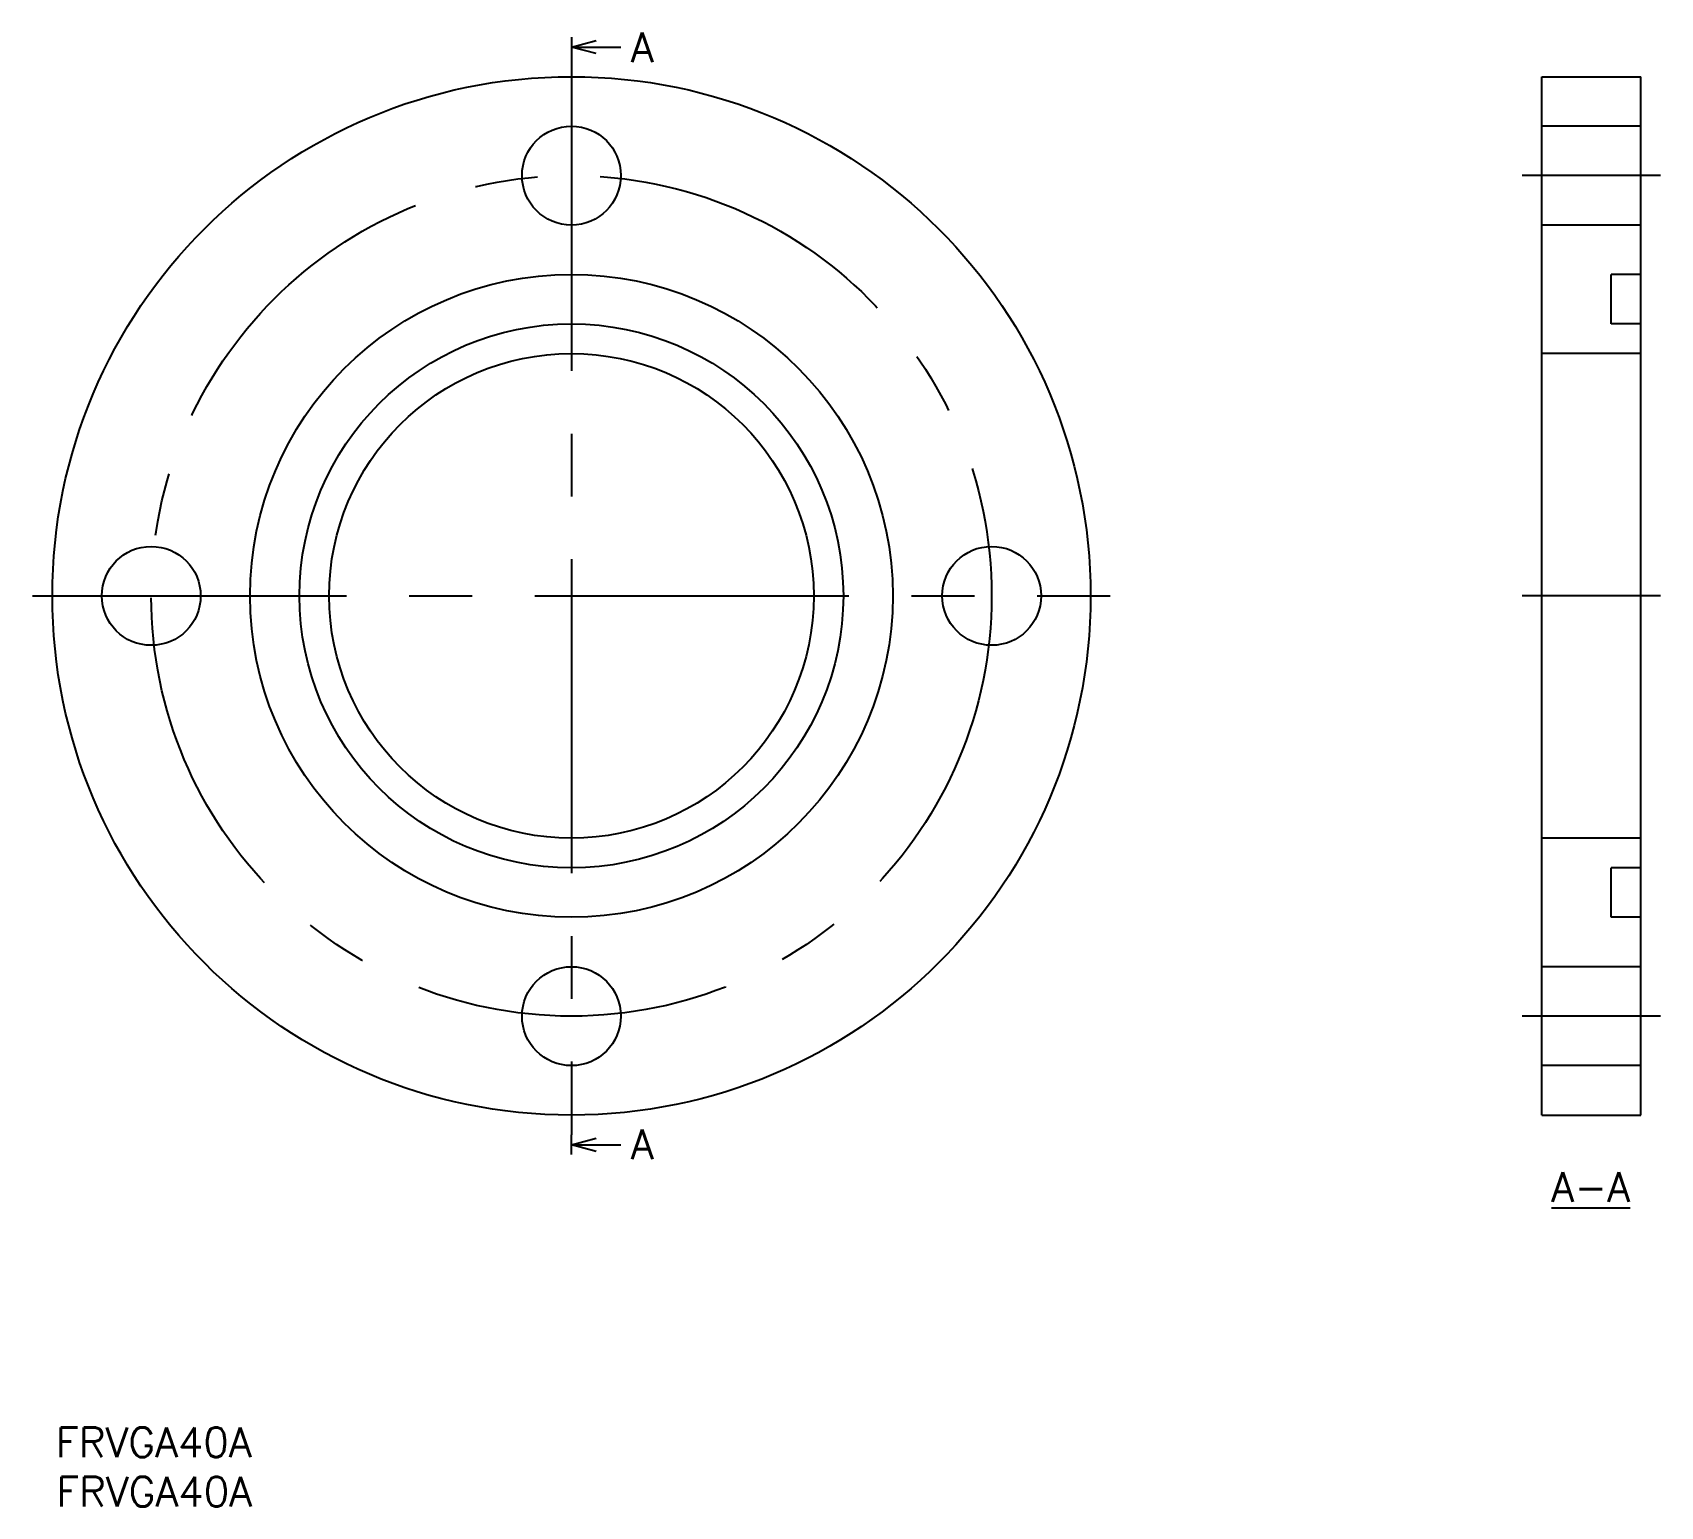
# Model space of a CAD drawing. Extents: x -153 to 12, y -92 to 57.
import ezdxf

# ---------------------------------------------------------------- set-up
doc = ezdxf.new("R2010")
doc.units = 0
doc.linetypes.add('CENTER', pattern=[50.8, 31.75, -6.35, 6.35, -6.35])
doc.layers.get('0').update_dxf_attribs({"linetype": 'CONTINUOUS'})
doc.layers.add('CENTER', color=1, linetype='CENTER')
doc.styles.get("Standard").update_dxf_attribs({"font": 'txt.shx', "height": 3, "bigfont": 'bigfont.shx'})

# ---------------------------------------------------------------- blocks, each defined once
blk = doc.blocks.new('*U2')
at = {"color": 7, "linetype": 'CONTINUOUS'}
blk.add_text('FRVGA40A', height=3, dxfattribs=at).set_placement((-150.28, -87.08))
blk = doc.blocks.new('*U3')
at = {"color": 7, "linetype": 'CONTINUOUS'}
blk.add_text('FRVGA40A', height=3, dxfattribs=at).set_placement((-150.24, -92.08))
blk = doc.blocks.new('*U4')
at = {"color": 137, "linetype": 'CONTINUOUS'}
blk.add_text('%%UA-A', height=3, dxfattribs=at).set_placement((0.97, -61.27))
blk = doc.blocks.new('_OPEN30')
at = {"color": 0, "linetype": 'BYBLOCK'}
for p, q in [((-1, 0.268), (0, 0)), ((0, 0), (-1, -0.268)), ((0, 0), (-1, 0))]:
    blk.add_line(p, q, dxfattribs=at)
blk = doc.blocks.new('*U5')
at = {"color": 7, "linetype": 'CONTINUOUS'}
blk.add_lwpolyline([(-95.64, 55.5), (-93.14, 55.5)], dxfattribs=at)
at = {"color": 7, "linetype": 'CONTINUOUS', "xscale": 2.5, "yscale": 2.5, "zscale": 2.5, "rotation": 179.9999999999977}
blk.add_blockref('_OPEN30', (-98.14, 55.5), dxfattribs=at)
blk = doc.blocks.new('*U6')
at = {"color": 137, "linetype": 'CONTINUOUS'}
blk.add_text('A', height=3, rotation=360, dxfattribs=at).set_placement((-92.14, 53.96))
blk = doc.blocks.new('*U7')
at = {"color": 7, "linetype": 'CONTINUOUS'}
blk.add_lwpolyline([(-95.64, -55.5), (-93.14, -55.5)], dxfattribs=at)
at = {"color": 7, "linetype": 'CONTINUOUS', "xscale": 2.5, "yscale": 2.5, "zscale": 2.5, "rotation": 180.0000000000023}
blk.add_blockref('_OPEN30', (-98.14, -55.5), dxfattribs=at)
blk = doc.blocks.new('*U8')
at = {"color": 137, "linetype": 'CONTINUOUS'}
blk.add_text('A', height=3, dxfattribs=at).set_placement((-92.14, -56.96))

msp = doc.modelspace()

# ---------------------------------------------------------------- linework, layer by layer
at = {"color": 7, "linetype": 'CONTINUOUS'}
for p, q in [((0, 52.5), (10, 52.5)), ((0, -52.5), (0, 52.5)), ((10, -52.5), (10, 52.5)), ((10, 47.5), (0, 47.5)), ((10, 37.5), (0, 37.5)), ((7, 27.5), (7, 32.5)), ((10, 32.5), (7, 32.5)), ((10, 27.5), (7, 27.5)), ((10, 24.5), (0, 24.5)), ((10, -24.5), (0, -24.5)), ((10, -27.5), (7, -27.5)), ((7, -32.5), (7, -27.5)), ((10, -32.5), (7, -32.5)), ((10, -37.5), (0, -37.5)), ((10, -47.5), (0, -47.5)), ((0, -52.5), (10, -52.5))]:
    msp.add_line(p, q, dxfattribs=at)
for centre, radius in [((-98.14, 0), 52.5), ((-98.14, 42.5), 5), ((-98.14, 0), 32.5), ((-98.14, 0), 27.5), ((-98.14, 0), 24.5), ((-140.64, 0), 5), ((-55.64, 0), 5), ((-98.14, -42.5), 5)]:
    msp.add_circle(centre, radius, dxfattribs=at)
at = {"layer": 'CENTER', "color": 1, "linetype": 'CENTER'}
for p, q in [((-98.14, 56.5), (-98.14, 54.5)), ((-98.14, 56.5), (-98.14, 54.5)), ((-98.14, 54.5), (-98.14, -54.5)), ((12, 42.5), (-2, 42.5)), ((-152.64, 0), (-43.64, 0)), ((12, 0), (-2, 0)), ((12, -42.5), (-2, -42.5)), ((-98.14, -56.5), (-98.14, -54.5)), ((-98.14, -56.5), (-98.14, -54.5))]:
    msp.add_line(p, q, dxfattribs=at)
msp.add_circle((-98.14, 0), 42.5, dxfattribs=at)

# ---------------------------------------------------------------- block references
at = {"color": 7, "linetype": 'CONTINUOUS'}
for name in ['*U5', '*U6', '*U8', '*U7', '*U4', '*U2', '*U3']:
    msp.add_blockref(name, (0, 0), dxfattribs=at)

doc.saveas('drawing.dxf')
